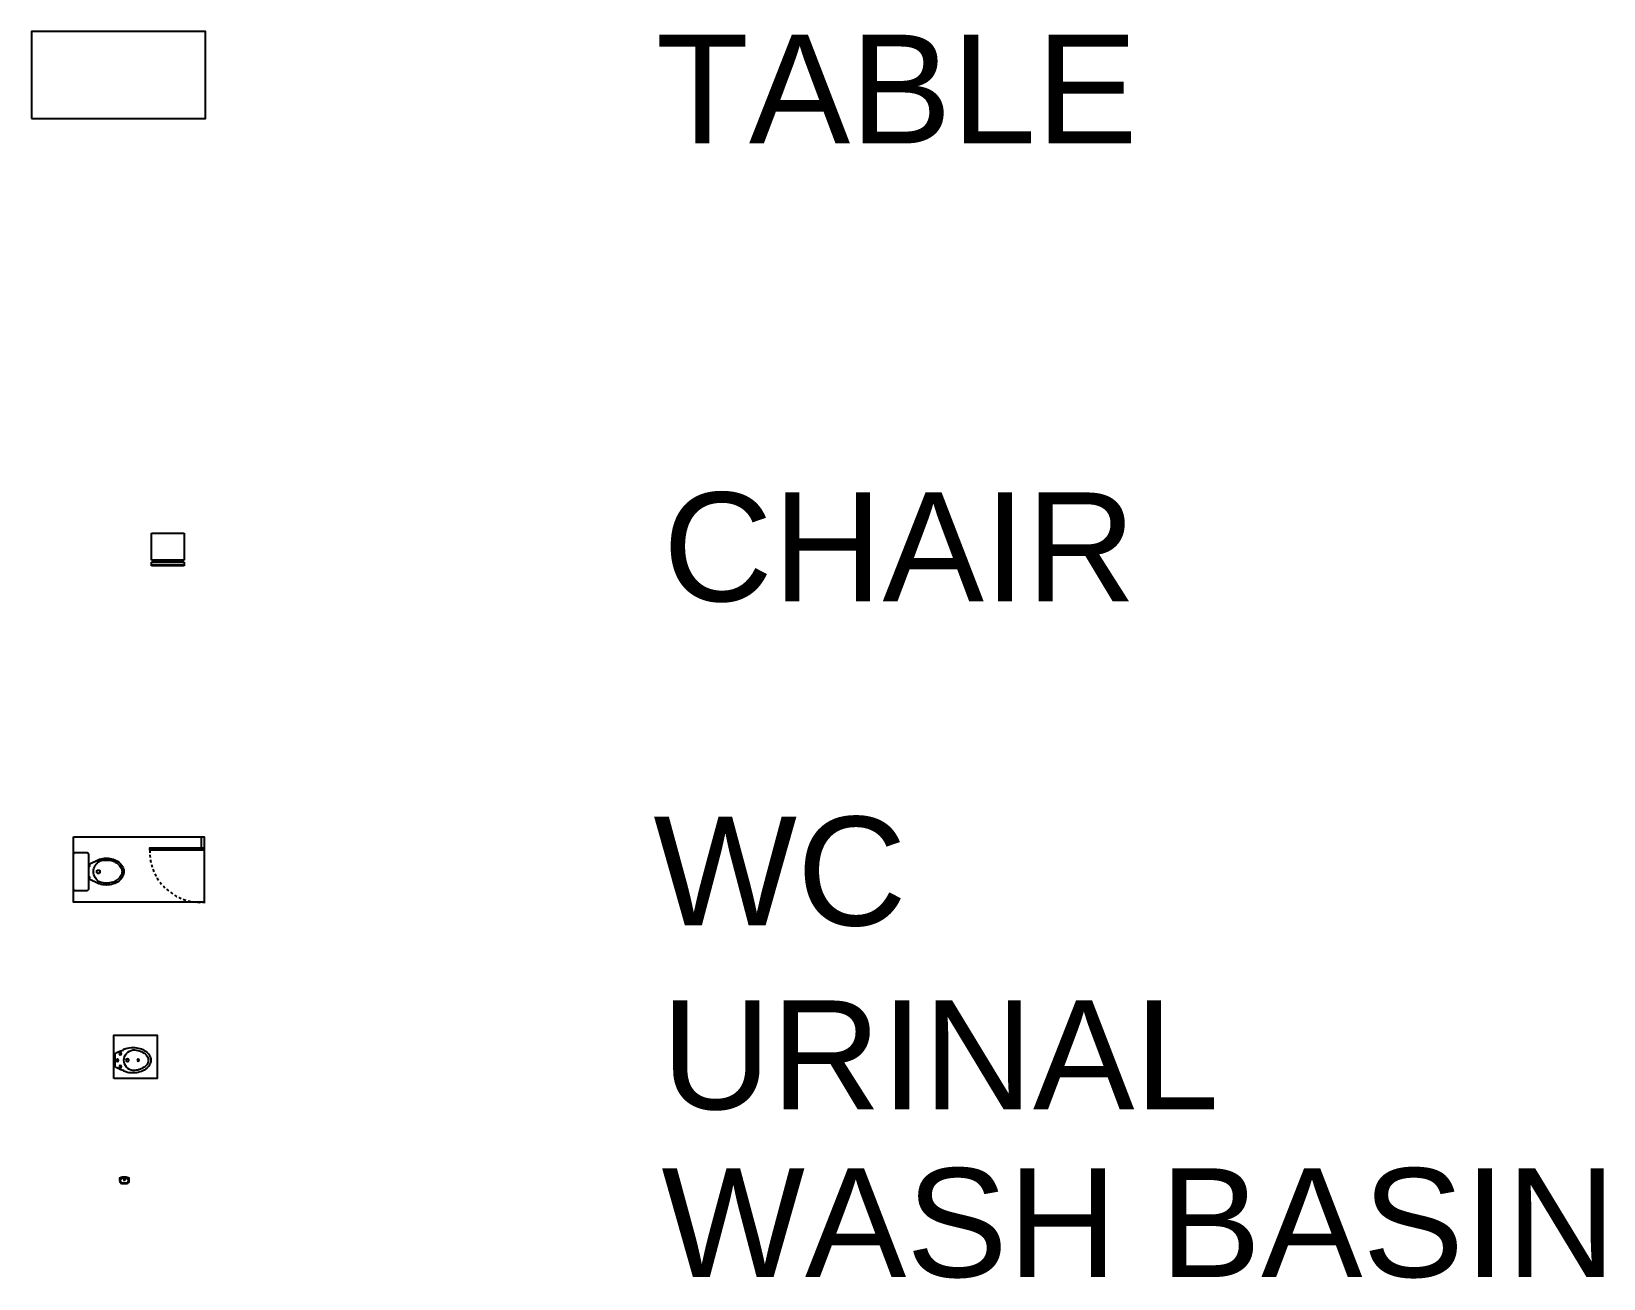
# Model space of a CAD drawing. Header units: feet. Extents: x 655 to 3246, y 42 to 1922.
# Drawn here: x 1724.2 to 1796.4, y 213.3 to 270.6 of the extents above; entities that cross this region are included whole.
import ezdxf

# ---------------------------------------------------------------- set-up
doc = ezdxf.new("R2010")
doc.units = ezdxf.units.FT
doc.header["$MEASUREMENT"] = 0
doc.linetypes.add('DASHED', pattern=[0.75, 0.5, -0.25])
for name, color, linetype in [('0-APARATOS', 4, 'Continuous'), ('Cotas', 253, 'Continuous'), ('OP-MOB-FIJO', 3, 'Continuous'), ('prep side', 220, 'Continuous'), ('shank', 7, 'Continuous')]:
    doc.layers.add(name, color=color, linetype=linetype)
doc.styles.get("Standard").update_dxf_attribs({"font": 'arial.ttf'})

# ---------------------------------------------------------------- blocks, each defined once
blk = doc.blocks.new('chair2')
at = {"layer": 'shank', "linetype": 'ByBlock'}
for p, q in [((-284.514, 200.921), (-284.514, 202.421)), ((-284.514, 202.421), (-284.349, 202.421)), ((-284.464, 200.921), (-284.464, 202.421)), ((-284.349, 200.921), (-284.349, 202.421)), ((-284.249, 202.421), (-283.014, 202.421)), ((-284.249, 200.921), (-284.249, 202.421)), ((-283.014, 202.421), (-283.014, 200.921)), ((-284.249, 201.871), (-284.349, 201.871)), ((-284.349, 200.921), (-284.514, 200.921)), ((-284.249, 201.471), (-284.349, 201.471)), ((-283.014, 200.921), (-284.249, 200.921))]:
    blk.add_line(p, q, dxfattribs=at)
blk = doc.blocks.new('*U100')
at = {"layer": 'prep side', "linetype": 'ByBlock'}
blk.add_lwpolyline([(-1, 1), (1, 1), (1, -1), (-1, -1)], close=True, dxfattribs=at)
blk = doc.blocks.new('*U101')
at = {"layer": '0-APARATOS', "color": 0, "linetype": 'ByBlock', "lineweight": -2, "transparency": 16777216}
blk.add_blockref('*U100', (0, 0), dxfattribs=at)
blk = doc.blocks.new('AS3')
for p, q in [((-0.161, 0.16), (-0.148, 0.148)), ((-0.161, 0.16), (-0.161, 0.16)), ((-0.093, 0.03), (0.093, 0.03)), ((-0.093, 0.03), (0.093, 0.03)), ((0.161, 0.16), (0.148, 0.148))]:
    blk.add_line(p, q)
for centre, radius in [((0, 0.21), 0.021), ((0, 0.368), 0.0125), ((-0.094, 0.106), 0.0175), ((0, 0.065), 0.0175), ((0.094, 0.106), 0.0175)]:
    blk.add_circle(centre, radius)
for centre, radius, start, end in [((0.091, 0.317), 0.273, 144.5247, 163.5541), ((0.035, 0.357), 0.205, 120.1667, 144.5247), ((0.035, 0.357), 0.17, 120.1667, 144.5247), ((0, 0.417), 0.135, 90, 120.1667), ((0, 0.417), 0.0996, 90, 120.1667), ((0, 0.417), 0.135, 59.8333, 90), ((0, 0.417), 0.0996, 59.8333, 90), ((-0.035, 0.357), 0.17, 35.4753, 59.8333), ((-0.035, 0.357), 0.205, 35.4753, 59.8333), ((-0.091, 0.317), 0.273, 16.4459, 35.4753), ((0.179, 0.291), 0.365, 163.5541, 180), ((0.179, 0.291), 0.365, 180, 196.4459), ((0.179, 0.291), 0.33, 163.5541, 180), ((-0.001, 0.313), 0.152, 188.2378, 351.7622), ((0.091, 0.317), 0.238, 144.5247, 163.5541), ((-0.091, 0.317), 0.238, 16.4459, 35.4753), ((-0.179, 0.291), 0.33, 0, 16.4459), ((-0.179, 0.291), 0.365, 0, 16.4459), ((-0.179, 0.291), 0.365, 343.5541, 360), ((0.091, 0.265), 0.273, 196.4459, 202.604), ((0.221, 0.248), 0.383, 195.1598, 214.6695), ((-0.221, 0.248), 0.383, 325.3305, 344.8402), ((-0.091, 0.265), 0.273, 337.396, 343.5541)]:
    blk.add_arc(centre, radius, start, end)
blk = doc.blocks.new('*U102')
at = {"layer": '0-APARATOS', "xscale": -3.14700811838211, "yscale": 3.14700811838211, "zscale": 3.14700811838211, "rotation": 180}
blk.add_blockref('AS3', (0, 0.916), dxfattribs=at)
blk = doc.blocks.new('*U103')
at = {"layer": '0-APARATOS', "color": 0, "linetype": 'ByBlock', "lineweight": -2, "transparency": 16777216}
blk.add_blockref('*U102', (0, 0), dxfattribs=at)
blk = doc.blocks.new('WC-P02')
for p, q in [((59, 144), (59, 116)), ((69, 154), (89, 154)), ((69, 106), (89, 106)), ((99, 144), (99, 116))]:
    blk.add_line(p, q)
blk.add_lwpolyline([(-161, 475, 0.414214), (-191, 445), (-191, 295, 0.414214), (-161, 265), (319, 265, 0.414214), (349, 295), (349, 445, 0.414214), (319, 475)], format="xyb", close=True)
blk.add_lwpolyline([(-133, 265), (-133, 259), (-145, 259), (-147, 261), (-149, 262), (-151, 262), (-159, 262), (-159, 265)])
for points in [[(-21, 265), (-91, 121, 0.010294), (-94, 111, 0.077224), (-109, 15, 0.077224), (-94, -81, 0.087), (-54, -158, 0.105687), (9, -212, 0.124183), (79, -230, 0.124183), (148, -212, 0.105687), (212, -158, 0.087), (252, -81, 0.077224), (267, 15, 0.077224), (252, 111, 0.010294), (248, 121), (179, 265)], [(-83, 15, 0.077224), (-70, -74, 0.087), (-34, -142, 0.105687), (22, -189, 0.124183), (79, -204, 0.124183), (136, -189, 0.105687), (191, -142, 0.087), (227, -74, 0.077224), (241, 15, 0.077224), (227, 103, 0.018244), (221, 118, 0.018244)], [(-64, 118, 0.018244), (-70, 103, 0.077224), (-83, 15, 0.077224)]]:
    blk.add_lwpolyline(points, format="xyb")
for centre in [(-1, 250), (159, 250)]:
    blk.add_circle(centre, 4)
for centre, radius, start, end in [((78, 25), 170, 32.9845, 146.7928), ((69, 144), 10, 90, 180), ((69, 116), 10, 180, 270), ((89, 144), 10, 0, 90), ((89, 116), 10, 270, 360)]:
    blk.add_arc(centre, radius, start, end)
blk = doc.blocks.new('*U108')
at = {"layer": 'Cotas'}
for p, q in [((1.505, -2.837), (1.005, -2.837)), ((1.505, -2.977), (1.005, -2.977))]:
    blk.add_line(p, q, dxfattribs=at)
blk.add_lwpolyline([(1.005, -2.977), (0.902, -2.977), (0.902, -0.476), (1.005, -0.476)], close=True, dxfattribs=at)
at = {"layer": 'Cotas', "linetype": 'DASHED', "ltscale": 0.25}
blk.add_arc((0.838, -2.817), 2.342, 88.41727, 185.0331, dxfattribs=at)
at = {"layer": 'prep side', "linetype": 'ByBlock'}
blk.add_lwpolyline([(1.505, 3.023), (1.505, -2.977), (-1.495, -2.977), (-1.495, 3.023)], close=True, dxfattribs=at)
at = {"layer": 'OP-MOB-FIJO', "xscale": -0.003281818591755336, "yscale": 0.003281818591755336, "zscale": 0.003281818591755336}
blk.add_blockref('WC-P02', (0.167, 1.465), dxfattribs=at)
blk = doc.blocks.new('*U109')
at = {"layer": '0-APARATOS', "color": 0, "linetype": 'ByBlock', "lineweight": -2, "transparency": 16777216}
blk.add_blockref('*U108', (0, 0), dxfattribs=at)
blk = doc.blocks.new('wB')
for centre, radius in [((563.622, 50.807), 0.023), ((563.693, 50.647), 0.015)]:
    blk.add_circle(centre, radius)
for centre, radius, start, end in [((564.247, 50.807), 0.8, 171.81246, 180), ((564.247, 50.807), 0.8, 180, 188.18754), ((563.587, 50.897), 0.134, 93.35406, 169.7124), ((563.587, 50.717), 0.134, 190.2876, 266.64594), ((564.247, 50.807), 0.774, 171.81246, 180), ((564.247, 50.807), 0.774, 180, 188.18754), ((563.576, 50.902), 0.096, 20.42362, 171.89286), ((563.576, 50.711), 0.096, 188.10714, 339.57638), ((563.654, 49.763), 1.27, 87.69593, 93.35406), ((563.654, 51.851), 1.27, 266.64594, 272.30407), ((563.622, 50.807), 0.0325, 0, 180), ((563.622, 50.807), 0.0325, 180, 0), ((563.319, 50.807), 0.37, 0, 20.42362), ((563.319, 50.807), 0.37, 339.57638, 0)]:
    blk.add_arc(centre, radius, start, end)
at = {"layer": 'prep side', "linetype": 'ByBlock'}
for p, q in [((563.705, 51.032), (563.757, 50.905)), ((563.757, 50.727), (563.705, 50.582)), ((563.757, 50.905), (563.757, 50.727))]:
    blk.add_line(p, q, dxfattribs=at)

msp = doc.modelspace()

# ---------------------------------------------------------------- linework, layer by layer
msp.add_lwpolyline([(1724.21926, 266.61329), (1732.21926, 266.61329), (1732.21926, 270.61329), (1724.21926, 270.61329)], close=True)

# ---------------------------------------------------------------- block references
at = {"layer": '0-APARATOS', "linetype": 'ByBlock', "rotation": 90}
for name, p in [('*U109', (1729.177, 232.08915)), ('*U101', (1728.99915, 223.48287)), ('*U103', (1728.87987, 223.33073)), ('wB', (1779.29663, -345.78575))]:
    msp.add_blockref(name, p, dxfattribs=at)
at = {"layer": 'shank', "linetype": 'ByBlock', "rotation": 89.99999999999999}
msp.add_blockref('chair2', (1932.15118, 530.56495), dxfattribs=at)

# ---------------------------------------------------------------- texts
at = {"char_height": 5, "attachment_point": 1}
for s, insert in [('TABLE', (1752.91241, 270.46432)), ('CHAIR', (1753.23159, 249.42443)), ('WC', (1752.79411, 234.52164)), ('URINAL', (1753.16176, 226.07597)), ('WASH BASIN', (1753.16176, 218.36471))]:
    msp.add_mtext_dynamic_manual_height_columns(s, width=87.7140104, gutter_width=1, heights=[0], dxfattribs=dict(at, insert=insert))

doc.saveas('drawing.dxf')
